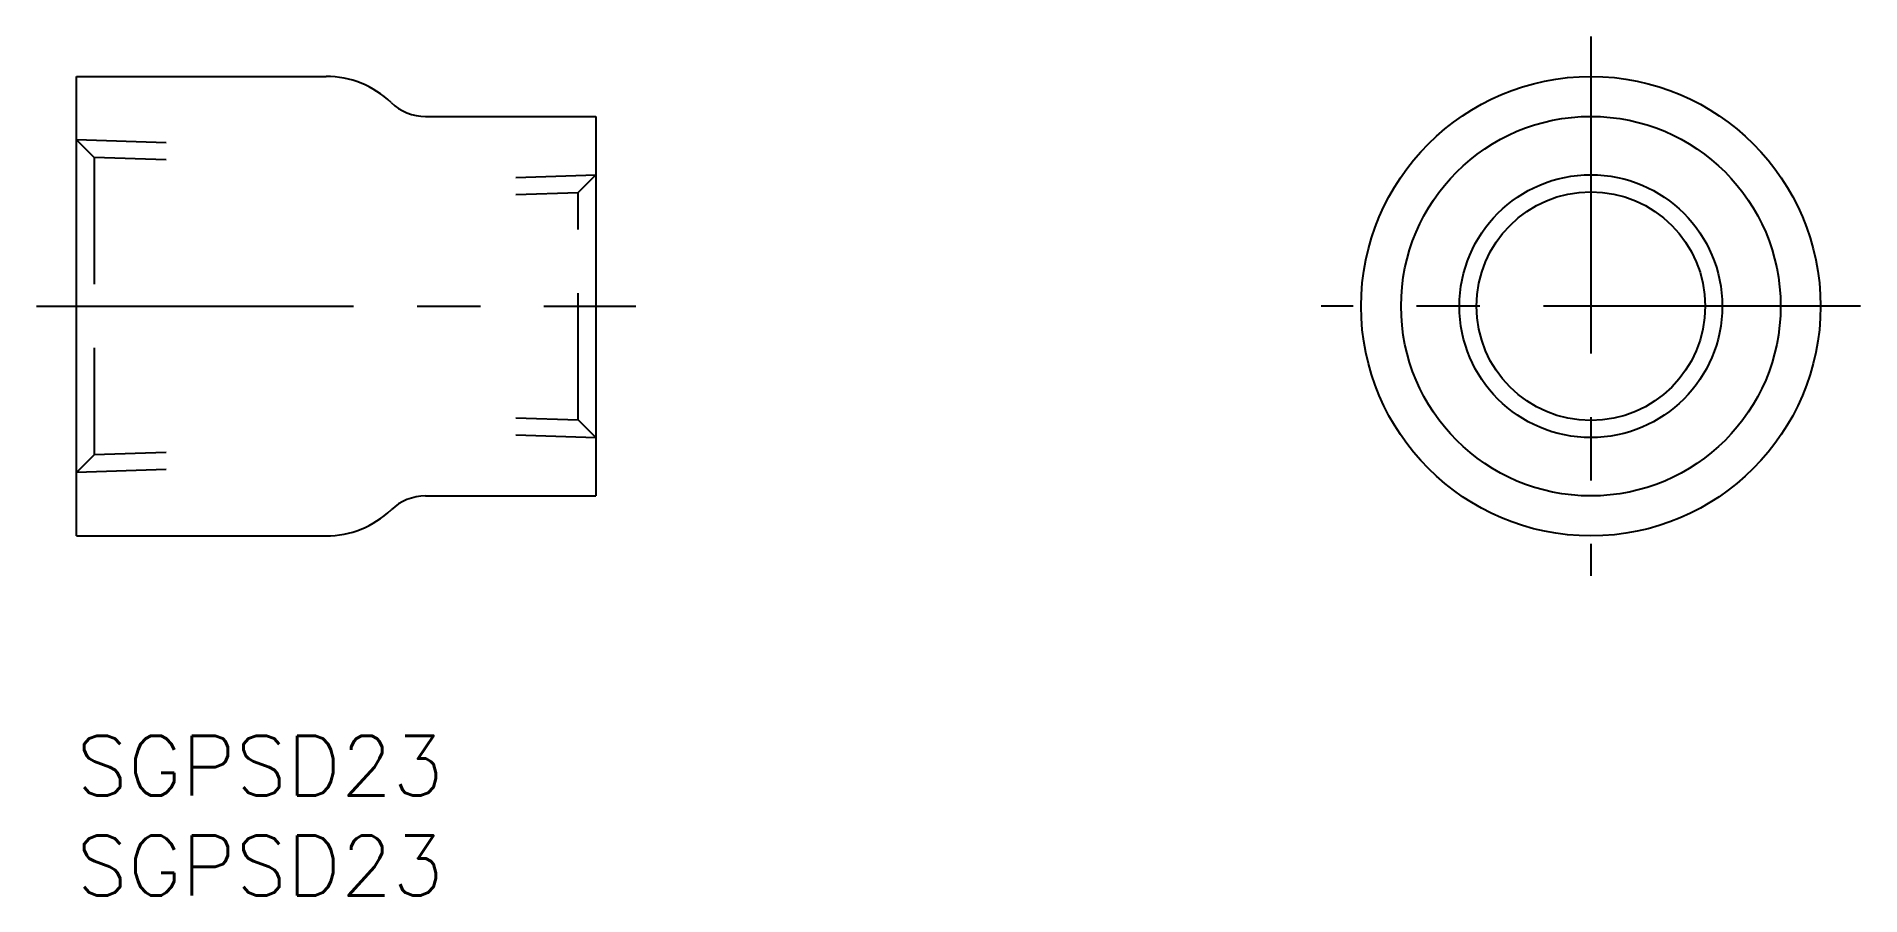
# Model space of a CAD drawing. Extents: x -2 to 89.3, y -8 to 35.
import ezdxf

# ---------------------------------------------------------------- set-up
doc = ezdxf.new("R2010")
doc.units = 0
doc.header["$LTSCALE"] = 0.5
doc.linetypes.add('CENTER', pattern=[50.8, 31.75, -6.35, 6.35, -6.35])
doc.linetypes.add('DASHED', pattern=[19.05, 12.7, -6.35])
for name, color, linetype in [('MSM_CENTER', 1, 'CENTER'), ('MSM_CONTINUOUS', 7, 'CONTINUOUS'), ('MSM_DASHED', 4, 'DASHED'), ('MSM_NARROW', 5, 'CONTINUOUS'), ('MSM_PART_NUMBER', 7, 'CONTINUOUS')]:
    doc.layers.add(name, color=color, linetype=linetype)
doc.styles.get("Standard").update_dxf_attribs({"font": 'txt.shx', "height": 3, "bigfont": 'bigfont.shx'})

# ---------------------------------------------------------------- blocks, each defined once
blk = doc.blocks.new('*U7')
at = {"layer": 'MSM_PART_NUMBER'}
blk.add_text('SGPSD23', height=3, dxfattribs=at).set_placement((0, -3))
blk = doc.blocks.new('*U8')
at = {"layer": 'MSM_PART_NUMBER'}
blk.add_text('SGPSD23', height=3, dxfattribs=at).set_placement((0, -8))

msp = doc.modelspace()

# ---------------------------------------------------------------- linework, layer by layer
at = {"layer": 'MSM_CENTER'}
for p, q in [((75.816, 35), (75.816, 8)), ((-2, 21.5), (28, 21.5)), ((89.316, 21.5), (62.316, 21.5))]:
    msp.add_line(p, q, dxfattribs=at)
at = {"layer": 'MSM_CONTINUOUS'}
for p, q in [((0, 10), (0, 33)), ((0, 33), (12.5, 33)), ((17.48, 31), (26, 31)), ((26, 31), (26, 12)), ((17.48, 12), (26, 12)), ((0, 10), (12.5, 10))]:
    msp.add_line(p, q, dxfattribs=at)
for radius in [11.5, 9.5, 5.723]:
    msp.add_circle((75.816, 21.5), radius, dxfattribs=at)
for centre, radius, start, end in [((12.5, 28.3), 4.7, 46.23826, 90), ((17.48, 33.5), 2.5, 226.23826, 270), ((17.48, 9.5), 2.5, 90, 133.76174), ((12.5, 14.7), 4.7, 270, 313.76174)]:
    msp.add_arc(centre, radius, start, end, dxfattribs=at)
at = {"layer": 'MSM_DASHED'}
for p, q in [((4.5, 29.674), (0, 29.831)), ((0.887, 28.944), (0, 29.831)), ((4.5, 28.818), (0.887, 28.944)), ((0.887, 28.944), (0.887, 14.056)), ((22, 27.939), (26, 28.079)), ((25.113, 27.192), (26, 28.079)), ((22, 27.083), (25.113, 27.192)), ((25.113, 15.808), (25.113, 27.192)), ((22, 15.917), (25.113, 15.808)), ((25.113, 15.808), (26, 14.921)), ((22, 15.061), (26, 14.921)), ((0.887, 14.056), (0, 13.169)), ((4.5, 14.182), (0.887, 14.056)), ((4.5, 13.326), (0, 13.169))]:
    msp.add_line(p, q, dxfattribs=at)
at = {"layer": 'MSM_NARROW'}
msp.add_circle((75.816, 21.5), 6.579, dxfattribs=at)

# ---------------------------------------------------------------- block references
at = {"layer": 'MSM_CONTINUOUS'}
for name in ['*U7', '*U8']:
    msp.add_blockref(name, (0, 0), dxfattribs=at)

doc.saveas('drawing.dxf')
